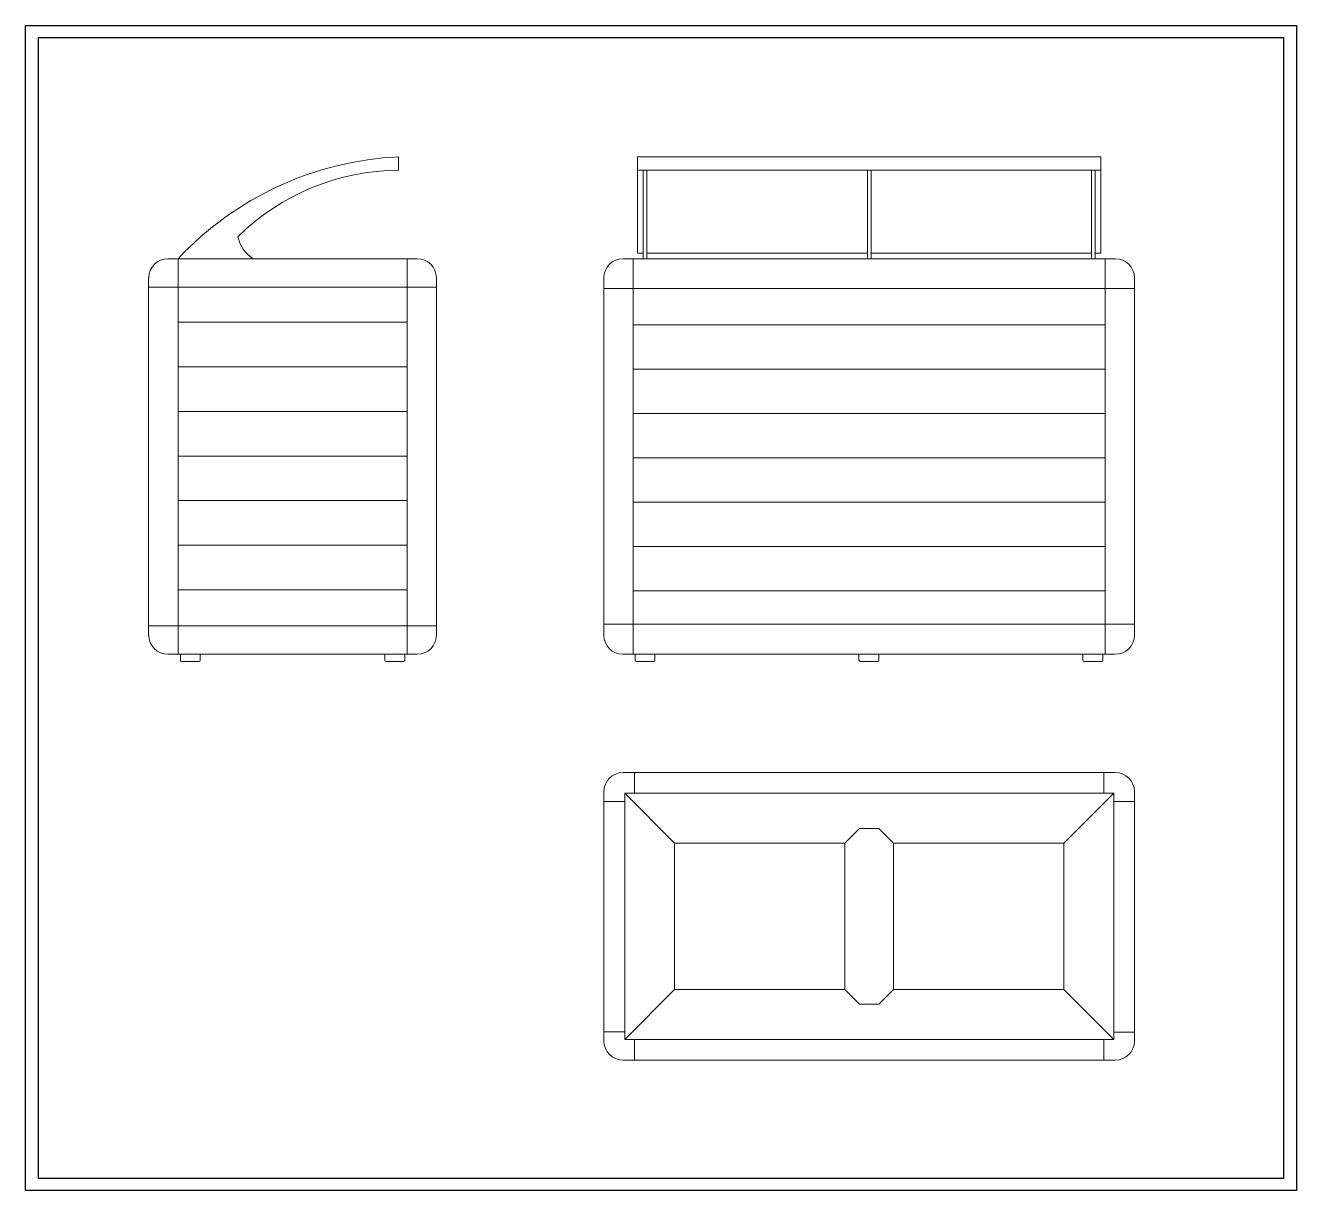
# Paper-space layout 'Projects1200x1100' of a CAD drawing. Header units: millimetres. Extents: x 55.011 to 55.328, y 90.128 to 90.419.
# The model-space entities are those that its viewports show. They can reach past a viewport. Long polylines and large blocks are cut down to what shows.
import ezdxf

# ---------------------------------------------------------------- set-up
doc = ezdxf.new("R2010")
doc.units = ezdxf.units.MM
doc.layers.add('000-dwgLAB-Rectan.', color=251, linetype='Continuous', plot=False)
doc.layers.add('02', color=251, linetype='Continuous', plot=False)
doc.layers.add('001_Dark_1 5', color=7, linetype='Continuous', lineweight=0)

msp = doc.modelspace()

# ---------------------------------------------------------------- linework, layer by layer
at = {"layer": '000-dwgLAB-Rectan.'}
msp.add_lwpolyline([(3029.0492, 1671.1128), (3030.8752, 1671.1128), (3030.8752, 1669.4393), (3029.0492, 1669.4393), (3029.0492, 1671.1128)], dxfattribs=at)
at = {"layer": '001_Dark_1 5'}
for p, q in [((3029.5774, 1670.9182), (3029.5774, 1670.9376)), ((3030.6072, 1670.9376), (3029.9275, 1670.9376)), ((3029.9275, 1670.9376), (3029.9275, 1670.7966)), ((3030.6072, 1670.9376), (3030.6072, 1670.7966)), ((3030.6072, 1670.9182), (3029.9275, 1670.9182)), ((3029.9361, 1670.9182), (3029.9361, 1670.7883)), ((3029.9414, 1670.9182), (3029.9414, 1670.7883)), ((3030.2648, 1670.9182), (3030.2648, 1670.7883)), ((3030.2702, 1670.9182), (3030.2702, 1670.7883)), ((3030.5933, 1670.9182), (3030.5933, 1670.7883)), ((3030.5987, 1670.9182), (3030.5987, 1670.7883)), ((3029.9361, 1670.7966), (3029.9275, 1670.7966)), ((3030.2648, 1670.7966), (3029.9414, 1670.7966)), ((3030.5933, 1670.7966), (3030.2702, 1670.7966)), ((3030.6072, 1670.7966), (3030.5987, 1670.7966)), ((3029.6046, 1670.7883), (3029.239, 1670.7883)), ((3029.2539, 1670.7883), (3029.2539, 1670.2081)), ((3029.5897, 1670.7883), (3029.5897, 1670.2081)), ((3030.6284, 1670.7883), (3029.9065, 1670.7883)), ((3029.9215, 1670.7883), (3029.9215, 1670.2081)), ((3030.6135, 1670.7883), (3030.6135, 1670.2081)), ((3029.2108, 1670.7602), (3029.2108, 1670.2362)), ((3029.6327, 1670.7602), (3029.6327, 1670.2362)), ((3029.8784, 1670.7602), (3029.8784, 1670.2362)), ((3030.6565, 1670.7602), (3030.6565, 1670.2362)), ((3029.6327, 1670.7465), (3029.2108, 1670.7465)), ((3030.6565, 1670.7444), (3029.8784, 1670.7444)), ((3029.5897, 1670.695), (3029.2539, 1670.695)), ((3030.6135, 1670.6912), (3029.9215, 1670.6912)), ((3029.5897, 1670.6296), (3029.2539, 1670.6296)), ((3030.6135, 1670.6262), (3029.9215, 1670.6262)), ((3029.5897, 1670.5643), (3029.2539, 1670.5643)), ((3030.6135, 1670.5613), (3029.9215, 1670.5613)), ((3029.5897, 1670.4989), (3029.2539, 1670.4989)), ((3030.6135, 1670.4963), (3029.9215, 1670.4963)), ((3029.5897, 1670.4335), (3029.2539, 1670.4335)), ((3030.6135, 1670.4313), (3029.9215, 1670.4313)), ((3029.5897, 1670.3682), (3029.2539, 1670.3682)), ((3030.6135, 1670.3663), (3029.9215, 1670.3663)), ((3029.5897, 1670.3028), (3029.2539, 1670.3028)), ((3030.6135, 1670.3013), (3029.9215, 1670.3013)), ((3029.6327, 1670.25), (3029.2108, 1670.25)), ((3030.6565, 1670.2521), (3029.8784, 1670.2521)), ((3029.6046, 1670.2081), (3029.239, 1670.2081)), ((3029.2573, 1670.2081), (3029.2573, 1670.1994)), ((3029.2591, 1670.1975), (3029.2846, 1670.1975)), ((3029.2864, 1670.1994), (3029.2864, 1670.2081)), ((3029.5571, 1670.1994), (3029.5571, 1670.2081)), ((3029.5844, 1670.1975), (3029.559, 1670.1975)), ((3029.5863, 1670.2081), (3029.5863, 1670.1994)), ((3030.6284, 1670.2081), (3029.9065, 1670.2081)), ((3029.9241, 1670.2081), (3029.9241, 1670.1994)), ((3029.926, 1670.1975), (3029.9514, 1670.1975)), ((3029.9533, 1670.1994), (3029.9533, 1670.2081)), ((3030.2525, 1670.1994), (3030.2525, 1670.2081)), ((3030.2798, 1670.1975), (3030.2544, 1670.1975)), ((3030.2817, 1670.2081), (3030.2817, 1670.1994)), ((3030.581, 1670.1994), (3030.581, 1670.2081)), ((3030.6083, 1670.1975), (3030.5828, 1670.1975)), ((3030.6101, 1670.2081), (3030.6101, 1670.1994)), ((3030.6284, 1670.0348), (3029.9065, 1670.0348)), ((3029.9233, 1670.0043), (3029.9233, 1670.0348)), ((3030.6117, 1670.0043), (3030.6117, 1670.0348)), ((3029.8784, 1670.0067), (3029.8784, 1669.6411)), ((3030.6565, 1670.0067), (3030.6565, 1669.6411)), ((3029.9089, 1669.9923), (3029.8784, 1669.9923)), ((3029.9089, 1670.0043), (3029.982, 1669.9312)), ((3030.6261, 1670.0043), (3030.5529, 1669.9312)), ((3030.6261, 1669.9923), (3030.6565, 1669.9923)), ((3030.2319, 1669.9312), (3030.2533, 1669.9527)), ((3030.2533, 1669.9527), (3030.2816, 1669.9527)), ((3030.3031, 1669.9312), (3030.2816, 1669.9527)), ((3030.2319, 1669.7165), (3030.2319, 1669.9312)), ((3030.3031, 1669.7165), (3030.3031, 1669.9312)), ((3029.9089, 1669.6434), (3029.982, 1669.7165)), ((3030.2319, 1669.7165), (3030.2533, 1669.6951)), ((3030.3031, 1669.7165), (3030.2816, 1669.6951)), ((3030.6261, 1669.6434), (3030.5529, 1669.7165)), ((3030.2533, 1669.6951), (3030.2816, 1669.6951)), ((3029.9089, 1669.6545), (3029.8784, 1669.6545)), ((3030.6261, 1669.6539), (3030.6565, 1669.6539)), ((3029.9233, 1669.6434), (3029.9233, 1669.6129)), ((3030.6117, 1669.6434), (3030.6117, 1669.6129)), ((3030.6284, 1669.6129), (3029.9065, 1669.6129))]:
    msp.add_line(p, q, dxfattribs=at)
msp.add_lwpolyline([(3030.6261, 1669.6434), (3029.9089, 1669.6434), (3029.9089, 1670.0043), (3030.6261, 1670.0043)], close=True, dxfattribs=at)
for points in [[(3030.2319, 1669.7165), (3029.982, 1669.7165), (3029.982, 1669.9312), (3030.2319, 1669.9312)], [(3030.3031, 1669.9312), (3030.5529, 1669.9312), (3030.5529, 1669.7165), (3030.3031, 1669.7165)]]:
    msp.add_lwpolyline(points, dxfattribs=at)
for centre, radius, start, end in [((3029.5995, 1670.4647), 0.4734, 92.6749, 136.8777), ((3029.58, 1670.578), 0.3402, 90.4379, 134.4283), ((3029.3915, 1670.8305), 0.0506, 190.881, 236.4736), ((3029.239, 1670.7602), 0.0281, 90, 180), ((3029.6046, 1670.7602), 0.0281, 0, 90), ((3029.9065, 1670.7602), 0.0281, 90, 180), ((3030.6284, 1670.7602), 0.0281, 0, 90), ((3029.239, 1670.2362), 0.0281, 180, 270), ((3029.6046, 1670.2362), 0.0281, 270, 0), ((3029.9065, 1670.2362), 0.0281, 180, 270), ((3030.6284, 1670.2362), 0.0281, 270, 0), ((3029.2591, 1670.1994), 0.00187, 180, 270), ((3029.2846, 1670.1994), 0.00187, 270, 0), ((3029.559, 1670.1994), 0.00187, 180, 270), ((3029.5844, 1670.1994), 0.00187, 270, 0), ((3029.926, 1670.1994), 0.00187, 180, 270), ((3029.9514, 1670.1994), 0.00187, 270, 0), ((3030.2544, 1670.1994), 0.00187, 180, 270), ((3030.2798, 1670.1994), 0.00187, 270, 0), ((3030.5828, 1670.1994), 0.00187, 180, 270), ((3030.6083, 1670.1994), 0.00187, 270, 0), ((3029.9065, 1670.0067), 0.0281, 90, 180), ((3030.6284, 1670.0067), 0.0281, 0, 90), ((3029.9065, 1669.6411), 0.0281, 180, 270), ((3030.6284, 1669.6411), 0.0281, 270, 0)]:
    msp.add_arc(centre, radius, start, end, dxfattribs=at)
at = {"layer": '02'}
msp.add_lwpolyline([(3029.0492, 1671.1128), (3030.8752, 1671.1128), (3030.8752, 1669.4393), (3029.0492, 1669.4393), (3029.0492, 1671.1128)], dxfattribs=at)

psp = doc.layouts.new('Projects1200x1100')

# ---------------------------------------------------------------- linework, layer by layer
at = {"layer": 'Defpoints'}
psp.add_lwpolyline([(55.01091, 90.41859), (55.32841, 90.41859), (55.32841, 90.12759), (55.01091, 90.12759)], close=True, dxfattribs=at)

# ---------------------------------------------------------------- viewports
at = {"layer": '0'}
psp.add_viewport(center=(55.16966, 90.27309), size=(0.3175, 0.291), view_center_point=(3029.9622, 1670.27605), view_height=1.7086435, dxfattribs=at)

doc.saveas('drawing.dxf')
